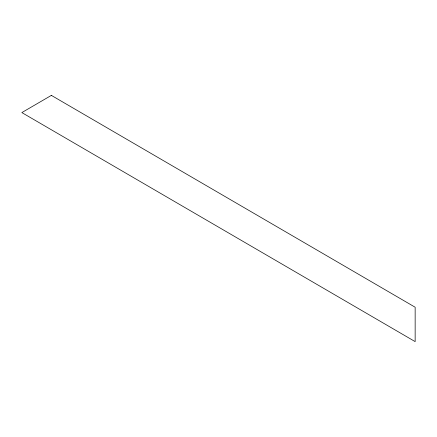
<?xml version="1.0" encoding="UTF-8"?>
<svg xmlns="http://www.w3.org/2000/svg" width="437" height="437" viewBox="0 0 437 437"><rect width="100%" height="100%" fill="white"/><g stroke="black" fill="none" stroke-linecap="round" stroke-linejoin="round"><path stroke-width="0.66" d="M51.375 95.386L21.85 112.582L415.15 341.614L415.15 307.227L51.375 95.386"/></g></svg>
